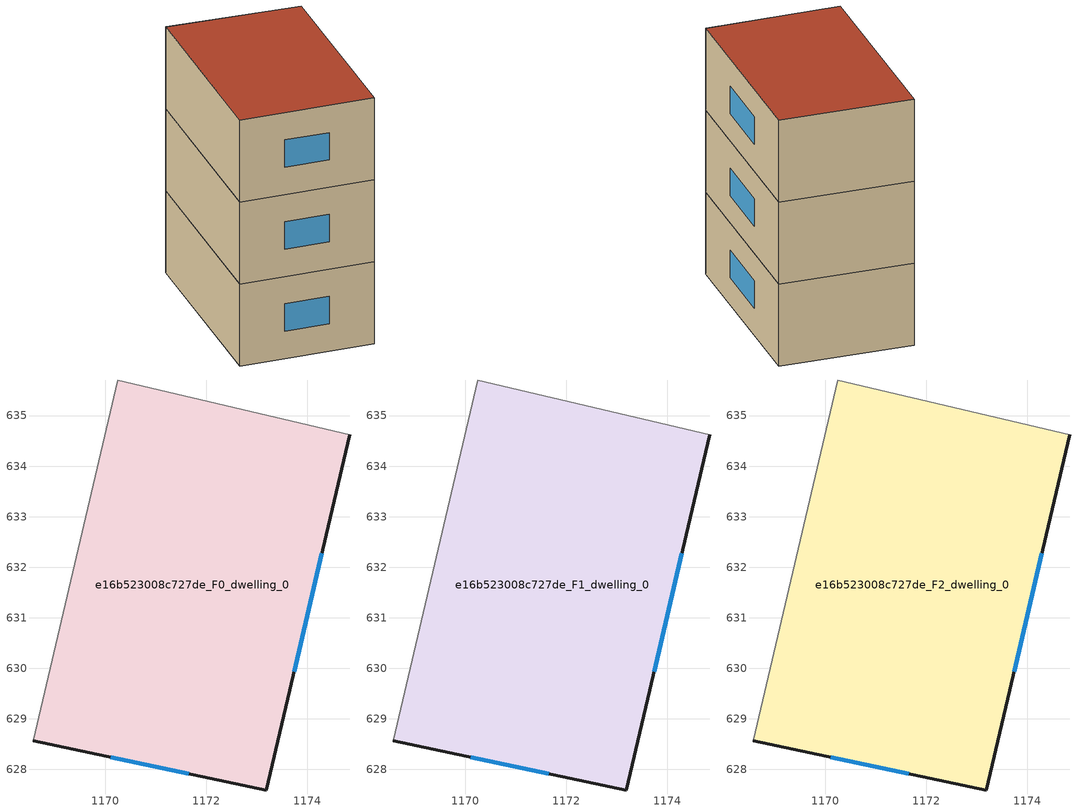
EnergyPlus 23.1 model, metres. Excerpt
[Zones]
e16b523008c727de_F0_dwelling_0
 floor ground (EU_floor_Construction): 1174.84,634.62 1173.19,627.59 1168.58,628.56 1170.25,635.7 z0
 wall outside (EU_wall_Construction): 1168.58,628.56 1173.19,627.59 1174.84,634.62 z0:3
 wall adiabatic (EU_wall_Construction): 1174.84,634.62 1170.25,635.7 1168.58,628.56 z0:3
 window (EU_Window_Construction): 1173.74,629.93 1174.29,632.28 / 1170.11,628.24 1171.65,627.91 z1:2
e16b523008c727de_F1_dwelling_0
 floor to e16b523008c727de_F0_dwelling_0 (EU_floor_Construction): 1174.84,634.62 1173.19,627.59 1168.58,628.56 1170.25,635.7 z3
 wall outside (EU_wall_Construction): 1168.58,628.56 1173.19,627.59 1174.84,634.62 z3:6
 wall adiabatic (EU_wall_Construction): 1174.84,634.62 1170.25,635.7 1168.58,628.56 z3:6
 window (EU_Window_Construction): 1173.74,629.93 1174.29,632.28 / 1170.11,628.24 1171.65,627.91 z4:5
e16b523008c727de_F2_dwelling_0
 floor to e16b523008c727de_F1_dwelling_0 (EU_floor_Construction): 1174.84,634.62 1173.19,627.59 1168.58,628.56 1170.25,635.7 z6
 wall outside (EU_wall_Construction): 1168.58,628.56 1173.19,627.59 1174.84,634.62 z6:9
 wall adiabatic (EU_wall_Construction): 1174.84,634.62 1170.25,635.7 1168.58,628.56 z6:9
 window (EU_Window_Construction): 1173.74,629.93 1174.29,632.28 / 1170.11,628.24 1171.65,627.91 z7:8
 roof outside (EU_roof_Construction): 1173.19,627.59 1174.84,634.62 1170.25,635.7 1168.58,628.56 z9
[Building]
EU S2 Campaign: North Axis=0; Terrain=City; Solar Distribution=FullExterior
[Site:Location]
Bologna: Latitude=44.5; Longitude=11.25; Time Zone=1; Elevation=37
[SizingPeriod:WeatherFileDays]
AnnualSizingPeriod: Begin Month=1; Begin Day of Month=1; End Month=12; End Day of Month=31; Day of Week for Start Day=Monday; Use Weather File Daylight Saving Period=No; Use Weather File Rain and Snow Indicators=No
[MATERIAL]
EU_InternalMass_Material: Roughness=MediumRough; Thickness=0.1; Conductivity=1; Density=1800; Specific Heat=900; Thermal Absorptance=0.9; Solar Absorptance=0.7; Visible Absorptance=0.7
[MATERIAL:NOMASS] Roughness=MediumRough; Thermal Absorptance=0.9; Solar Absorptance=0.7; Visible Absorptance=0.7
Name | Thermal Resistance
EU_wall_NoMass | 0.937881
EU_roof_NoMass | 0.548572
EU_floor_NoMass | 0.71348
[WINDOWMATERIAL:SIMPLEGLAZINGSYSTEM]
EU_Window_SimpleGlazing: UFactor=4.25633; Solar Heat Gain Coefficient=0.85; Visible Transmittance=0.85
[CONSTRUCTION]
EU_wall_Construction: EU_wall_NoMass
EU_roof_Construction: EU_roof_NoMass
EU_floor_Construction: EU_floor_NoMass
EU_Window_Construction: EU_Window_SimpleGlazing
EU_InternalMass_Construction: EU_InternalMass_Material
[ZONE] Type=1; Multiplier=1; Ceiling Height=autocalculate; Floor Area=autocalculate; Part of Total Floor Area=Yes
Name | Volume
e16b523008c727de_F0_dwelling_0 | 102.919
e16b523008c727de_F1_dwelling_0; e16b523008c727de_F2_dwelling_0 | 102.918
[INTERNALMASS] Construction=EU_InternalMass_Construction; Surface Area=34.3065
Name | Zone or ZoneList
e16b523008c727de_F0_dwelling_0_EU_InternalMass | e16b523008c727de_F0_dwelling_0
e16b523008c727de_F1_dwelling_0_EU_InternalMass | e16b523008c727de_F1_dwelling_0
e16b523008c727de_F2_dwelling_0_EU_InternalMass | e16b523008c727de_F2_dwelling_0
[OTHEREQUIPMENT] Fuel Type=Electricity; Design Level Calculation Method=Watts/Area; Power per Zone Floor Area=1; Fraction Latent=0; Fraction Radiant=0; Fraction Lost=0; Carbon Dioxide Generation Rate=0; EndUse Subcategory=EU_Step8_InternalGains
Name | Zone or ZoneList or Space or SpaceList | Schedule
EU_Step8_InternalGain_e16b523008c727de_F0_dwelling_0_f000 | e16b523008c727de_F0_dwelling_0 | EU_Step8_GainSchedule_e16b523008c727de_F0_dwelling_0_f000
EU_Step8_InternalGain_e16b523008c727de_F1_dwelling_0_f000 | e16b523008c727de_F1_dwelling_0 | EU_Step8_GainSchedule_e16b523008c727de_F1_dwelling_0_f000
EU_Step8_InternalGain_e16b523008c727de_F2_dwelling_0_f000 | e16b523008c727de_F2_dwelling_0 | EU_Step8_GainSchedule_e16b523008c727de_F2_dwelling_0_f000
[ZONEVENTILATION:DESIGNFLOWRATE] Schedule=EU_AlwaysOn; Design Flow Rate Calculation Method=AirChanges/Hour; Air Changes per Hour=0.687892; Ventilation Type=Natural; Fan Pressure Rise=0; Fan Total Efficiency=1; Constant Term Coefficient=1; Temperature Term Coefficient=0; Velocity Term Coefficient=0; Velocity Squared Term Coefficient=0; Minimum Indoor Temperature=-100; Maximum Indoor Temperature=100; Delta Temperature=-100; Minimum Outdoor Temperature=-100; Maximum Outdoor Temperature=100; Maximum Wind Speed=40
Name | Zone or ZoneList or Space or SpaceList
EU_ConstantAir_e16b523008c727de_F0_dwelling_0 | e16b523008c727de_F0_dwelling_0
EU_ConstantAir_e16b523008c727de_F1_dwelling_0 | e16b523008c727de_F1_dwelling_0
EU_ConstantAir_e16b523008c727de_F2_dwelling_0 | e16b523008c727de_F2_dwelling_0
[HVACTEMPLATE:THERMOSTAT] Constant Heating Setpoint=20; Constant Cooling Setpoint=50
EU_HeatOnly_e16b523008c727de_F0_dwelling_0; EU_HeatOnly_e16b523008c727de_F1_dwelling_0; EU_HeatOnly_e16b523008c727de_F2_dwelling_0
[HVACTEMPLATE:ZONE:IDEALLOADSAIRSYSTEM] System Availability Schedule=EU_AlwaysOn; Maximum Heating Supply Air Temperature=50; Minimum Cooling Supply Air Temperature=13; Maximum Heating Supply Air Humidity Ratio=0.0156; Minimum Cooling Supply Air Humidity Ratio=0.0077; Heating Limit=NoLimit; Cooling Limit=NoLimit; Heating Availability Schedule=EU_AlwaysOn; Cooling Availability Schedule=EU_CoolingOff; Dehumidification Control Type=ConstantSensibleHeatRatio; Cooling Sensible Heat Ratio=0.7; Dehumidification Setpoint=60; Humidification Control Type=None; Humidification Setpoint=30; Outdoor Air Method=None; Outdoor Air Flow Rate per Person=0.00944; Outdoor Air Flow Rate per Zone Floor Area=0; Outdoor Air Flow Rate per Zone=0; Demand Controlled Ventilation Type=None; Outdoor Air Economizer Type=NoEconomizer; Heat Recovery Type=None; Sensible Heat Recovery Effectiveness=0.7; Latent Heat Recovery Effectiveness=0.65
Name | Template Thermostat
e16b523008c727de_F0_dwelling_0 | EU_HeatOnly_e16b523008c727de_F0_dwelling_0
e16b523008c727de_F1_dwelling_0 | EU_HeatOnly_e16b523008c727de_F1_dwelling_0
e16b523008c727de_F2_dwelling_0 | EU_HeatOnly_e16b523008c727de_F2_dwelling_0
[SIZING:ZONE] Zone Cooling Design Supply Air Temperature Input Method=SupplyAirTemperature; Zone Cooling Design Supply Air Temperature=13; Zone Heating Design Supply Air Temperature Input Method=SupplyAirTemperature; Zone Heating Design Supply Air Temperature=50; Zone Cooling Design Supply Air Humidity Ratio=0.008; Zone Heating Design Supply Air Humidity Ratio=0.008; Cooling Design Air Flow Method=DesignDay; Cooling Design Air Flow Rate=0; Cooling Minimum Air Flow per Zone Floor Area=0.000762; Cooling Minimum Air Flow=0; Cooling Minimum Air Flow Fraction=0.2; Heating Design Air Flow Method=DesignDay; Heating Design Air Flow Rate=0; Heating Maximum Air Flow per Zone Floor Area=0.002032; Heating Maximum Air Flow=0.141576; Heating Maximum Air Flow Fraction=0.3; Account for Dedicated Outdoor Air System=No; Dedicated Outdoor Air System Control Strategy=NeutralSupplyAir; Dedicated Outdoor Air Low Setpoint Temperature for Design=autosize; Dedicated Outdoor Air High Setpoint Temperature for Design=autosize; Zone Load Sizing Method=Sensible Load Only No Latent Load; Zone Latent Cooling Design Supply Air Humidity Ratio Input Method=HumidityRatioDifference; Zone Cooling Design Supply Air Humidity Ratio Difference=0.005; Zone Latent Heating Design Supply Air Humidity Ratio Input Method=HumidityRatioDifference; Zone Humidification Design Supply Air Humidity Ratio Difference=0.005
e16b523008c727de_F0_dwelling_0; e16b523008c727de_F1_dwelling_0; e16b523008c727de_F2_dwelling_0
[SCHEDULE:CONSTANT]
Name | Hourly Value
EU_AlwaysOn | 1
EU_CoolingOff | 0
[SCHEDULE:FILE] Column Number=1; Rows to Skip at Top=0; Number of Hours of Data=8760; Column Separator=Comma; Interpolate to Timestep=No; Minutes per Item=60; Adjust Schedule for Daylight Savings=Yes
Name | File
EU_Step8_GainSchedule_e16b523008c727de_F0_dwelling_0_f000 | ../../schedules/e16b523008c727de/e16b523008c727de_F0_dwelling_0_f000_gain.csv
EU_Step8_GainSchedule_e16b523008c727de_F1_dwelling_0_f000 | ../../schedules/e16b523008c727de/e16b523008c727de_F1_dwelling_0_f000_gain.csv
EU_Step8_GainSchedule_e16b523008c727de_F2_dwelling_0_f000 | ../../schedules/e16b523008c727de/e16b523008c727de_F2_dwelling_0_f000_gain.csv
